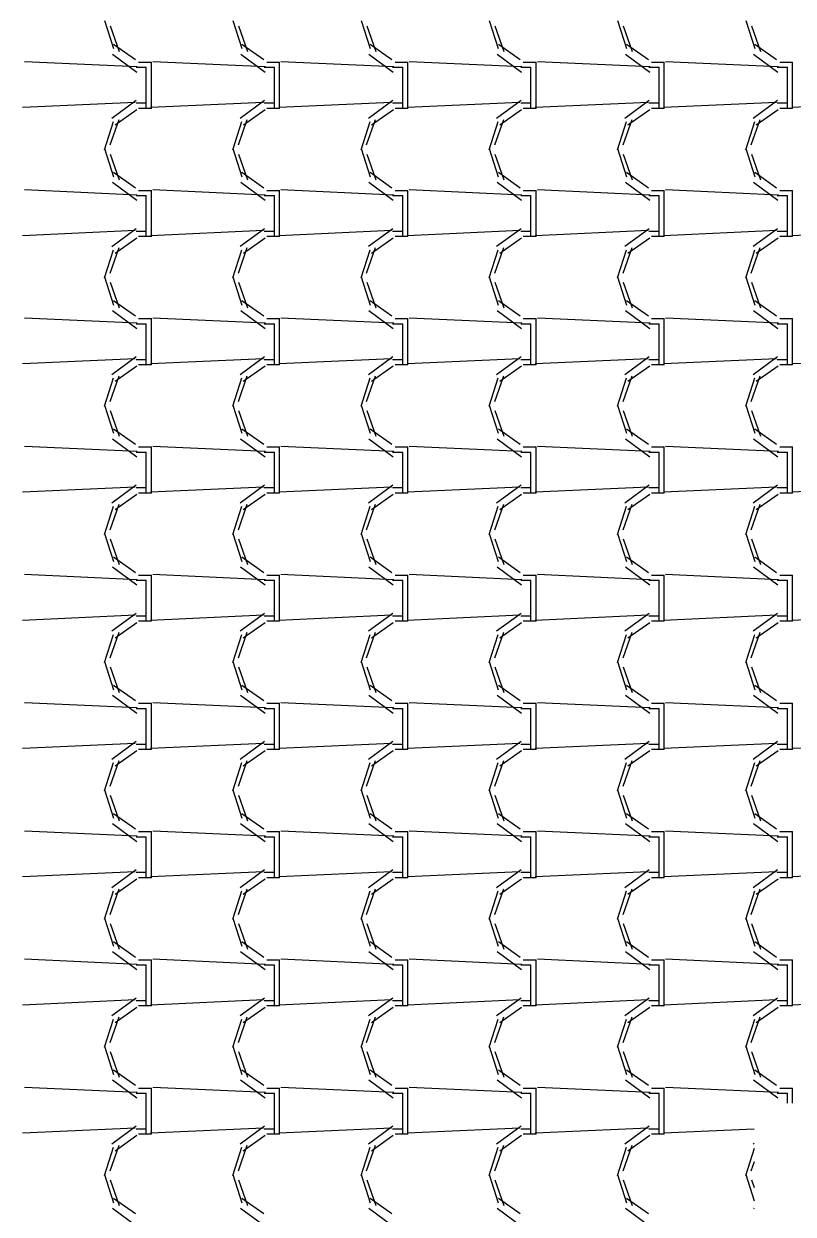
# Model space of a CAD drawing. Header units: millimetres. Extents: x -336 to -33, y -135 to 770.
# Drawn here: x -309.076 to -307.276, y 733.822 to 736.607 of the extents above; entities that cross this region are included whole.
import ezdxf

# ---------------------------------------------------------------- set-up
doc = ezdxf.new("R2010")
doc.units = ezdxf.units.MM
doc.header["$LTSCALE"] = 50
doc.header["$MEASUREMENT"] = 0
doc.layers.add('-HIDRO', color=8, linetype='CONTINUOUS')

msp = doc.modelspace()

# ---------------------------------------------------------------- linework, layer by layer
at = {"layer": '-HIDRO', "linetype": 'Continuous'}
for p, q in [((-308.8868, 736.6146), (-308.8658, 736.5486)), ((-308.5868, 736.6146), (-308.5658, 736.5486)), ((-308.2868, 736.6146), (-308.2658, 736.5486)), ((-307.9868, 736.6146), (-307.9658, 736.5486)), ((-307.6868, 736.6146), (-307.6658, 736.5486)), ((-307.3868, 736.6146), (-307.3658, 736.5486)), ((-308.8737, 736.602), (-308.8527, 736.542)), ((-308.5737, 736.602), (-308.5527, 736.542)), ((-308.2737, 736.602), (-308.2527, 736.542)), ((-307.9737, 736.602), (-307.9527, 736.542)), ((-307.6737, 736.602), (-307.6527, 736.542)), ((-307.3737, 736.602), (-307.3527, 736.542)), ((-308.8657, 736.5593), (-308.8147, 736.5233)), ((-308.5657, 736.5593), (-308.5147, 736.5233)), ((-308.2657, 736.5593), (-308.2147, 736.5233)), ((-307.9657, 736.5593), (-307.9147, 736.5233)), ((-307.6657, 736.5593), (-307.6147, 736.5233)), ((-307.3657, 736.5593), (-307.3147, 736.5233)), ((-308.8685, 736.5359), (-308.8115, 736.4939)), ((-308.5685, 736.5359), (-308.5115, 736.4939)), ((-308.2685, 736.5359), (-308.2115, 736.4939)), ((-307.9685, 736.5359), (-307.9115, 736.4939)), ((-307.6685, 736.5359), (-307.6115, 736.4939)), ((-307.3685, 736.5359), (-307.3115, 736.4939)), ((-308.8104, 736.5061), (-309.0744, 736.5181)), ((-308.8134, 736.5049), (-308.7894, 736.5049)), ((-308.8074, 736.5169), (-308.7774, 736.5169)), ((-308.7894, 736.4209), (-308.7894, 736.5049)), ((-308.7774, 736.4209), (-308.7774, 736.5169)), ((-308.5104, 736.5061), (-308.7744, 736.5181)), ((-308.5134, 736.5049), (-308.4894, 736.5049)), ((-308.5074, 736.5169), (-308.4774, 736.5169)), ((-308.4894, 736.4209), (-308.4894, 736.5049)), ((-308.4774, 736.4209), (-308.4774, 736.5169)), ((-308.2104, 736.5061), (-308.4744, 736.5181)), ((-308.2134, 736.5049), (-308.1894, 736.5049)), ((-308.2074, 736.5169), (-308.1774, 736.5169)), ((-308.1894, 736.4209), (-308.1894, 736.5049)), ((-308.1774, 736.4209), (-308.1774, 736.5169)), ((-307.9104, 736.5061), (-308.1744, 736.5181)), ((-307.9134, 736.5049), (-307.8894, 736.5049)), ((-307.9074, 736.5169), (-307.8774, 736.5169)), ((-307.8894, 736.4209), (-307.8894, 736.5049)), ((-307.8774, 736.4209), (-307.8774, 736.5169)), ((-307.6104, 736.5061), (-307.8744, 736.5181)), ((-307.6134, 736.5049), (-307.5894, 736.5049)), ((-307.6074, 736.5169), (-307.5774, 736.5169)), ((-307.5894, 736.4209), (-307.5894, 736.5049)), ((-307.5774, 736.4209), (-307.5774, 736.5169)), ((-307.3104, 736.5061), (-307.5744, 736.5181)), ((-307.3134, 736.5049), (-307.2894, 736.5049)), ((-307.3074, 736.5169), (-307.2774, 736.5169)), ((-307.2894, 736.4209), (-307.2894, 736.5049)), ((-307.2774, 736.4209), (-307.2774, 736.5169)), ((-308.8153, 736.4229), (-309.0793, 736.4109)), ((-308.8127, 736.4273), (-308.8697, 736.3853)), ((-308.7894, 736.4209), (-308.8134, 736.4209)), ((-308.7894, 736.4089), (-308.7894, 736.4209)), ((-308.5153, 736.4229), (-308.7793, 736.4109)), ((-308.7774, 736.4089), (-308.7774, 736.4209)), ((-308.5127, 736.4273), (-308.5697, 736.3853)), ((-308.4894, 736.4209), (-308.5134, 736.4209)), ((-308.4894, 736.4089), (-308.4894, 736.4209)), ((-308.2153, 736.4229), (-308.4793, 736.4109)), ((-308.4774, 736.4089), (-308.4774, 736.4209)), ((-308.2127, 736.4273), (-308.2697, 736.3853)), ((-308.1894, 736.4209), (-308.2134, 736.4209)), ((-308.1894, 736.4089), (-308.1894, 736.4209)), ((-307.9153, 736.4229), (-308.1793, 736.4109)), ((-308.1774, 736.4089), (-308.1774, 736.4209)), ((-307.9127, 736.4274), (-307.9697, 736.3854)), ((-307.8894, 736.4209), (-307.9134, 736.4209)), ((-307.8894, 736.4089), (-307.8894, 736.4209)), ((-307.6153, 736.4229), (-307.8793, 736.4109)), ((-307.8774, 736.4089), (-307.8774, 736.4209)), ((-307.6127, 736.4274), (-307.6697, 736.3854)), ((-307.5894, 736.4209), (-307.6134, 736.4209)), ((-307.5894, 736.4089), (-307.5894, 736.4209)), ((-307.3153, 736.4229), (-307.5793, 736.4109)), ((-307.5774, 736.4089), (-307.5774, 736.4209)), ((-307.3127, 736.4274), (-307.3697, 736.3854)), ((-307.2894, 736.4209), (-307.3134, 736.4209)), ((-307.2894, 736.4089), (-307.2894, 736.4209)), ((-307.0153, 736.4229), (-307.2793, 736.4109)), ((-307.2774, 736.4089), (-307.2774, 736.4209)), ((-308.8113, 736.4055), (-308.8623, 736.3695)), ((-308.7774, 736.4089), (-308.8074, 736.4089)), ((-308.5113, 736.4055), (-308.5623, 736.3695)), ((-308.4774, 736.4089), (-308.5074, 736.4089)), ((-308.2113, 736.4055), (-308.2623, 736.3695)), ((-308.1774, 736.4089), (-308.2074, 736.4089)), ((-307.9113, 736.4055), (-307.9623, 736.3695)), ((-307.8774, 736.4089), (-307.9074, 736.4089)), ((-307.6114, 736.4055), (-307.6624, 736.3695)), ((-307.5774, 736.4089), (-307.6074, 736.4089)), ((-307.3114, 736.4055), (-307.3624, 736.3695)), ((-307.2774, 736.4089), (-307.3074, 736.4089)), ((-308.8666, 736.3774), (-308.8876, 736.3114)), ((-308.8538, 736.3824), (-308.8748, 736.3224)), ((-308.5666, 736.3774), (-308.5876, 736.3114)), ((-308.5538, 736.3824), (-308.5748, 736.3224)), ((-308.2666, 736.3774), (-308.2876, 736.3114)), ((-308.2538, 736.3824), (-308.2748, 736.3224)), ((-307.9666, 736.3774), (-307.9876, 736.3114)), ((-307.9538, 736.3824), (-307.9748, 736.3224)), ((-307.6666, 736.3774), (-307.6876, 736.3114)), ((-307.6538, 736.3824), (-307.6748, 736.3224)), ((-307.3666, 736.3774), (-307.3876, 736.3114)), ((-307.3538, 736.3824), (-307.3748, 736.3224)), ((-308.8868, 736.3146), (-308.8658, 736.2486)), ((-308.5868, 736.3146), (-308.5658, 736.2486)), ((-308.2868, 736.3146), (-308.2658, 736.2486)), ((-307.9868, 736.3146), (-307.9658, 736.2486)), ((-307.6868, 736.3146), (-307.6658, 736.2486)), ((-307.3868, 736.3146), (-307.3658, 736.2486)), ((-308.8737, 736.302), (-308.8527, 736.242)), ((-308.5737, 736.302), (-308.5527, 736.242)), ((-308.2737, 736.302), (-308.2527, 736.242)), ((-307.9737, 736.302), (-307.9527, 736.242)), ((-307.6737, 736.302), (-307.6527, 736.242)), ((-307.3737, 736.302), (-307.3527, 736.242)), ((-308.8657, 736.2593), (-308.8147, 736.2233)), ((-308.5657, 736.2593), (-308.5147, 736.2233)), ((-308.2657, 736.2593), (-308.2147, 736.2233)), ((-307.9657, 736.2593), (-307.9147, 736.2233)), ((-307.6657, 736.2593), (-307.6147, 736.2233)), ((-307.3657, 736.2593), (-307.3147, 736.2233)), ((-308.8685, 736.2359), (-308.8115, 736.1939)), ((-308.5685, 736.2359), (-308.5115, 736.1939)), ((-308.2685, 736.2359), (-308.2115, 736.1939)), ((-307.9685, 736.2359), (-307.9115, 736.1939)), ((-307.6685, 736.2359), (-307.6115, 736.1939)), ((-307.3685, 736.2359), (-307.3115, 736.1939)), ((-308.8104, 736.2061), (-309.0744, 736.2181)), ((-308.8134, 736.2049), (-308.7894, 736.2049)), ((-308.8074, 736.2169), (-308.7774, 736.2169)), ((-308.7894, 736.1209), (-308.7894, 736.2049)), ((-308.7774, 736.1209), (-308.7774, 736.2169)), ((-308.5104, 736.2061), (-308.7744, 736.2181)), ((-308.5134, 736.2049), (-308.4894, 736.2049)), ((-308.5074, 736.2169), (-308.4774, 736.2169)), ((-308.4894, 736.1209), (-308.4894, 736.2049)), ((-308.4774, 736.1209), (-308.4774, 736.2169)), ((-308.2104, 736.2061), (-308.4744, 736.2181)), ((-308.2134, 736.2049), (-308.1894, 736.2049)), ((-308.2074, 736.2169), (-308.1774, 736.2169)), ((-308.1894, 736.1209), (-308.1894, 736.2049)), ((-308.1774, 736.1209), (-308.1774, 736.2169)), ((-307.9104, 736.2061), (-308.1744, 736.2181)), ((-307.9134, 736.2049), (-307.8894, 736.2049)), ((-307.9074, 736.2169), (-307.8774, 736.2169)), ((-307.8894, 736.1209), (-307.8894, 736.2049)), ((-307.8774, 736.1209), (-307.8774, 736.2169)), ((-307.6104, 736.2061), (-307.8744, 736.2181)), ((-307.6134, 736.2049), (-307.5894, 736.2049)), ((-307.6074, 736.2169), (-307.5774, 736.2169)), ((-307.5894, 736.1209), (-307.5894, 736.2049)), ((-307.5774, 736.1209), (-307.5774, 736.2169)), ((-307.3104, 736.2061), (-307.5744, 736.2181)), ((-307.3134, 736.2049), (-307.2894, 736.2049)), ((-307.3074, 736.2169), (-307.2774, 736.2169)), ((-307.2894, 736.1209), (-307.2894, 736.2049)), ((-307.2774, 736.1209), (-307.2774, 736.2169)), ((-308.8153, 736.1229), (-309.0793, 736.1109)), ((-308.8127, 736.1273), (-308.8697, 736.0853)), ((-308.7894, 736.1209), (-308.8134, 736.1209)), ((-308.7894, 736.1089), (-308.7894, 736.1209)), ((-308.5153, 736.1229), (-308.7793, 736.1109)), ((-308.7774, 736.1089), (-308.7774, 736.1209)), ((-308.5127, 736.1274), (-308.5697, 736.0854)), ((-308.4894, 736.1209), (-308.5134, 736.1209)), ((-308.4894, 736.1089), (-308.4894, 736.1209)), ((-308.2153, 736.1229), (-308.4793, 736.1109)), ((-308.4774, 736.1089), (-308.4774, 736.1209)), ((-308.2127, 736.1274), (-308.2697, 736.0854)), ((-308.1894, 736.1209), (-308.2134, 736.1209)), ((-308.1894, 736.1089), (-308.1894, 736.1209)), ((-307.9153, 736.1229), (-308.1793, 736.1109)), ((-308.1774, 736.1089), (-308.1774, 736.1209)), ((-307.9127, 736.1274), (-307.9697, 736.0854)), ((-307.8894, 736.1209), (-307.9134, 736.1209)), ((-307.8894, 736.1089), (-307.8894, 736.1209)), ((-307.6153, 736.1229), (-307.8793, 736.1109)), ((-307.8774, 736.1089), (-307.8774, 736.1209)), ((-307.6127, 736.1274), (-307.6697, 736.0854)), ((-307.5894, 736.1209), (-307.6134, 736.1209)), ((-307.5894, 736.1089), (-307.5894, 736.1209)), ((-307.3153, 736.1229), (-307.5793, 736.1109)), ((-307.5774, 736.1089), (-307.5774, 736.1209)), ((-307.3127, 736.1274), (-307.3697, 736.0854)), ((-307.2894, 736.1209), (-307.3134, 736.1209)), ((-307.2894, 736.1089), (-307.2894, 736.1209)), ((-307.0153, 736.1229), (-307.2793, 736.1109)), ((-307.2774, 736.1089), (-307.2774, 736.1209)), ((-308.8113, 736.1055), (-308.8623, 736.0695)), ((-308.7774, 736.1089), (-308.8074, 736.1089)), ((-308.5113, 736.1055), (-308.5623, 736.0695)), ((-308.4774, 736.1089), (-308.5074, 736.1089)), ((-308.2114, 736.1055), (-308.2624, 736.0695)), ((-308.1774, 736.1089), (-308.2074, 736.1089)), ((-307.9114, 736.1055), (-307.9624, 736.0695)), ((-307.8774, 736.1089), (-307.9074, 736.1089)), ((-307.6114, 736.1055), (-307.6624, 736.0695)), ((-307.5774, 736.1089), (-307.6074, 736.1089)), ((-307.3114, 736.1055), (-307.3624, 736.0695)), ((-307.2774, 736.1089), (-307.3074, 736.1089)), ((-308.8666, 736.0774), (-308.8876, 736.0114)), ((-308.8538, 736.0824), (-308.8748, 736.0224)), ((-308.5666, 736.0774), (-308.5876, 736.0114)), ((-308.5538, 736.0824), (-308.5748, 736.0224)), ((-308.2666, 736.0774), (-308.2876, 736.0114)), ((-308.2538, 736.0824), (-308.2748, 736.0224)), ((-307.9666, 736.0774), (-307.9876, 736.0114)), ((-307.9538, 736.0824), (-307.9748, 736.0224)), ((-307.6666, 736.0774), (-307.6876, 736.0114)), ((-307.6538, 736.0824), (-307.6748, 736.0224)), ((-307.3666, 736.0774), (-307.3876, 736.0114)), ((-307.3538, 736.0824), (-307.3748, 736.0224)), ((-308.8868, 736.0146), (-308.8658, 735.9486)), ((-308.8737, 736.002), (-308.8527, 735.942)), ((-308.5868, 736.0146), (-308.5658, 735.9486)), ((-308.5737, 736.002), (-308.5527, 735.942)), ((-308.2868, 736.0146), (-308.2658, 735.9486)), ((-308.2737, 736.002), (-308.2527, 735.942)), ((-307.9868, 736.0146), (-307.9658, 735.9486)), ((-307.9737, 736.002), (-307.9527, 735.942)), ((-307.6868, 736.0146), (-307.6658, 735.9486)), ((-307.6737, 736.002), (-307.6527, 735.942)), ((-307.3868, 736.0146), (-307.3658, 735.9486)), ((-307.3737, 736.002), (-307.3527, 735.942)), ((-308.8657, 735.9593), (-308.8147, 735.9233)), ((-308.5657, 735.9593), (-308.5147, 735.9233)), ((-308.2657, 735.9593), (-308.2147, 735.9233)), ((-307.9657, 735.9593), (-307.9147, 735.9233)), ((-307.6657, 735.9593), (-307.6147, 735.9233)), ((-307.3657, 735.9593), (-307.3147, 735.9233)), ((-308.8104, 735.9061), (-309.0744, 735.9181)), ((-308.8685, 735.9359), (-308.8115, 735.8939)), ((-308.5104, 735.9061), (-308.7744, 735.9181)), ((-308.5685, 735.9359), (-308.5115, 735.8939)), ((-308.2104, 735.9061), (-308.4744, 735.9181)), ((-308.2685, 735.9359), (-308.2115, 735.8939)), ((-307.9104, 735.9061), (-308.1744, 735.9181)), ((-307.9685, 735.9359), (-307.9115, 735.8939)), ((-307.6104, 735.9061), (-307.8744, 735.9181)), ((-307.6685, 735.9359), (-307.6115, 735.8939)), ((-307.3104, 735.9061), (-307.5744, 735.9181)), ((-307.3685, 735.9359), (-307.3116, 735.8939)), ((-308.8134, 735.9049), (-308.7894, 735.9049)), ((-308.8074, 735.9169), (-308.7774, 735.9169)), ((-308.7894, 735.8209), (-308.7894, 735.9049)), ((-308.7774, 735.8209), (-308.7774, 735.9169)), ((-308.5134, 735.9049), (-308.4894, 735.9049)), ((-308.5074, 735.9169), (-308.4774, 735.9169)), ((-308.4894, 735.8209), (-308.4894, 735.9049)), ((-308.4774, 735.8209), (-308.4774, 735.9169)), ((-308.2134, 735.9049), (-308.1894, 735.9049)), ((-308.2074, 735.9169), (-308.1774, 735.9169)), ((-308.1894, 735.8209), (-308.1894, 735.9049)), ((-308.1774, 735.8209), (-308.1774, 735.9169)), ((-307.9134, 735.9049), (-307.8894, 735.9049)), ((-307.9074, 735.9169), (-307.8774, 735.9169)), ((-307.8894, 735.8209), (-307.8894, 735.9049)), ((-307.8774, 735.8209), (-307.8774, 735.9169)), ((-307.6134, 735.9049), (-307.5894, 735.9049)), ((-307.6074, 735.9169), (-307.5774, 735.9169)), ((-307.5894, 735.8209), (-307.5894, 735.9049)), ((-307.5774, 735.8209), (-307.5774, 735.9169)), ((-307.3134, 735.9049), (-307.2894, 735.9049)), ((-307.3074, 735.9169), (-307.2774, 735.9169)), ((-307.2894, 735.8209), (-307.2894, 735.9049)), ((-307.2774, 735.8209), (-307.2774, 735.9169)), ((-308.8153, 735.8229), (-309.0793, 735.8109)), ((-308.8127, 735.8274), (-308.8697, 735.7854)), ((-308.7894, 735.8209), (-308.8134, 735.8209)), ((-308.7774, 735.8089), (-308.8074, 735.8089)), ((-308.7894, 735.8089), (-308.7894, 735.8209)), ((-308.5153, 735.8229), (-308.7793, 735.8109)), ((-308.7774, 735.8089), (-308.7774, 735.8209)), ((-308.5127, 735.8274), (-308.5697, 735.7854)), ((-308.4894, 735.8209), (-308.5134, 735.8209)), ((-308.4774, 735.8089), (-308.5074, 735.8089)), ((-308.4894, 735.8089), (-308.4894, 735.8209)), ((-308.2153, 735.8229), (-308.4793, 735.8109)), ((-308.4774, 735.8089), (-308.4774, 735.8209)), ((-308.2127, 735.8274), (-308.2697, 735.7854)), ((-308.1894, 735.8209), (-308.2134, 735.8209)), ((-308.1774, 735.8089), (-308.2074, 735.8089)), ((-308.1894, 735.8089), (-308.1894, 735.8209)), ((-307.9153, 735.8229), (-308.1793, 735.8109)), ((-308.1774, 735.8089), (-308.1774, 735.8209)), ((-307.9127, 735.8274), (-307.9697, 735.7854)), ((-307.8894, 735.8209), (-307.9134, 735.8209)), ((-307.8774, 735.8089), (-307.9074, 735.8089)), ((-307.8894, 735.8089), (-307.8894, 735.8209)), ((-307.6153, 735.8229), (-307.8793, 735.8109)), ((-307.8774, 735.8089), (-307.8774, 735.8209)), ((-307.6127, 735.8274), (-307.6697, 735.7854)), ((-307.5894, 735.8209), (-307.6134, 735.8209)), ((-307.5774, 735.8089), (-307.6074, 735.8089)), ((-307.5894, 735.8089), (-307.5894, 735.8209)), ((-307.3153, 735.8229), (-307.5793, 735.8109)), ((-307.5774, 735.8089), (-307.5774, 735.8209)), ((-307.3127, 735.8274), (-307.3697, 735.7854)), ((-307.2894, 735.8209), (-307.3134, 735.8209)), ((-307.2774, 735.8089), (-307.3074, 735.8089)), ((-307.2894, 735.8089), (-307.2894, 735.8209)), ((-307.0153, 735.8229), (-307.2793, 735.8109)), ((-307.2774, 735.8089), (-307.2774, 735.8209)), ((-308.8538, 735.7824), (-308.8748, 735.7224)), ((-308.8113, 735.8055), (-308.8623, 735.7695)), ((-308.5538, 735.7824), (-308.5748, 735.7224)), ((-308.5114, 735.8055), (-308.5624, 735.7695)), ((-308.2538, 735.7824), (-308.2748, 735.7224)), ((-308.2114, 735.8055), (-308.2624, 735.7695)), ((-307.9538, 735.7824), (-307.9748, 735.7224)), ((-307.9114, 735.8055), (-307.9624, 735.7695)), ((-307.6538, 735.7824), (-307.6748, 735.7224)), ((-307.6114, 735.8055), (-307.6624, 735.7695)), ((-307.3538, 735.7824), (-307.3748, 735.7224)), ((-307.3114, 735.8055), (-307.3624, 735.7695)), ((-308.8666, 735.7774), (-308.8876, 735.7114)), ((-308.5666, 735.7774), (-308.5876, 735.7114)), ((-308.2666, 735.7774), (-308.2876, 735.7114)), ((-307.9666, 735.7774), (-307.9876, 735.7114)), ((-307.6666, 735.7774), (-307.6876, 735.7114)), ((-307.3666, 735.7774), (-307.3876, 735.7114)), ((-308.8868, 735.7146), (-308.8658, 735.6486)), ((-308.8737, 735.702), (-308.8527, 735.642)), ((-308.5868, 735.7146), (-308.5658, 735.6486)), ((-308.5737, 735.702), (-308.5527, 735.642)), ((-308.2868, 735.7146), (-308.2658, 735.6486)), ((-308.2737, 735.702), (-308.2527, 735.642)), ((-307.9868, 735.7146), (-307.9658, 735.6486)), ((-307.9737, 735.702), (-307.9527, 735.642)), ((-307.6868, 735.7146), (-307.6658, 735.6486)), ((-307.6737, 735.702), (-307.6527, 735.642)), ((-307.3868, 735.7146), (-307.3658, 735.6486)), ((-307.3737, 735.702), (-307.3527, 735.642)), ((-308.8657, 735.6593), (-308.8147, 735.6233)), ((-308.5657, 735.6593), (-308.5147, 735.6233)), ((-308.2657, 735.6593), (-308.2147, 735.6233)), ((-307.9657, 735.6593), (-307.9147, 735.6233)), ((-307.6657, 735.6593), (-307.6147, 735.6233)), ((-307.3657, 735.6593), (-307.3147, 735.6233)), ((-308.8104, 735.6061), (-309.0744, 735.6181)), ((-308.8686, 735.6359), (-308.8116, 735.5939)), ((-308.8074, 735.6169), (-308.7774, 735.6169)), ((-308.7774, 735.5209), (-308.7774, 735.6169)), ((-308.5104, 735.6061), (-308.7744, 735.6181)), ((-308.5686, 735.6359), (-308.5116, 735.5939)), ((-308.5074, 735.6169), (-308.4774, 735.6169)), ((-308.4774, 735.5209), (-308.4774, 735.6169)), ((-308.2104, 735.6061), (-308.4744, 735.6181)), ((-308.2686, 735.6359), (-308.2116, 735.5939)), ((-308.2074, 735.6169), (-308.1774, 735.6169)), ((-308.1774, 735.5209), (-308.1774, 735.6169)), ((-307.9104, 735.6061), (-308.1744, 735.6181)), ((-307.9686, 735.6359), (-307.9116, 735.5939)), ((-307.9074, 735.6169), (-307.8774, 735.6169)), ((-307.8774, 735.5209), (-307.8774, 735.6169)), ((-307.6104, 735.6061), (-307.8744, 735.6181)), ((-307.6686, 735.6359), (-307.6116, 735.5939)), ((-307.6074, 735.6169), (-307.5774, 735.6169)), ((-307.5774, 735.5209), (-307.5774, 735.6169)), ((-307.3104, 735.6061), (-307.5744, 735.6181)), ((-307.3686, 735.6359), (-307.3116, 735.5939)), ((-307.3074, 735.6169), (-307.2774, 735.6169)), ((-307.2774, 735.5209), (-307.2774, 735.6169)), ((-308.8134, 735.6049), (-308.7894, 735.6049)), ((-308.7894, 735.5209), (-308.7894, 735.6049)), ((-308.5134, 735.6049), (-308.4894, 735.6049)), ((-308.4894, 735.5209), (-308.4894, 735.6049)), ((-308.2134, 735.6049), (-308.1894, 735.6049)), ((-308.1894, 735.5209), (-308.1894, 735.6049)), ((-307.9134, 735.6049), (-307.8894, 735.6049)), ((-307.8894, 735.5209), (-307.8894, 735.6049)), ((-307.6134, 735.6049), (-307.5894, 735.6049)), ((-307.5894, 735.5209), (-307.5894, 735.6049)), ((-307.3134, 735.6049), (-307.2894, 735.6049)), ((-307.2894, 735.5209), (-307.2894, 735.6049)), ((-308.8153, 735.5229), (-309.0793, 735.5109)), ((-308.8127, 735.5274), (-308.8697, 735.4854)), ((-308.8114, 735.5055), (-308.8624, 735.4695)), ((-308.7894, 735.5209), (-308.8134, 735.5209)), ((-308.7774, 735.5089), (-308.8074, 735.5089)), ((-308.7894, 735.5089), (-308.7894, 735.5209)), ((-308.5153, 735.5229), (-308.7793, 735.5109)), ((-308.7774, 735.5089), (-308.7774, 735.5209)), ((-308.5127, 735.5274), (-308.5697, 735.4854)), ((-308.5114, 735.5055), (-308.5624, 735.4695)), ((-308.4894, 735.5209), (-308.5134, 735.5209)), ((-308.4774, 735.5089), (-308.5074, 735.5089)), ((-308.4894, 735.5089), (-308.4894, 735.5209)), ((-308.2153, 735.5229), (-308.4793, 735.5109)), ((-308.4774, 735.5089), (-308.4774, 735.5209)), ((-308.2127, 735.5274), (-308.2697, 735.4854)), ((-308.2114, 735.5055), (-308.2624, 735.4695)), ((-308.1894, 735.5209), (-308.2134, 735.5209)), ((-308.1774, 735.5089), (-308.2074, 735.5089)), ((-308.1894, 735.5089), (-308.1894, 735.5209)), ((-307.9153, 735.5229), (-308.1793, 735.5109)), ((-308.1774, 735.5089), (-308.1774, 735.5209)), ((-307.9127, 735.5274), (-307.9697, 735.4854)), ((-307.9114, 735.5055), (-307.9624, 735.4695)), ((-307.8894, 735.5209), (-307.9134, 735.5209)), ((-307.8774, 735.5089), (-307.9074, 735.5089)), ((-307.8894, 735.5089), (-307.8894, 735.5209)), ((-307.6153, 735.5229), (-307.8793, 735.5109)), ((-307.8774, 735.5089), (-307.8774, 735.5209)), ((-307.6127, 735.5274), (-307.6697, 735.4854)), ((-307.6114, 735.5055), (-307.6624, 735.4695)), ((-307.5894, 735.5209), (-307.6134, 735.5209)), ((-307.5774, 735.5089), (-307.6074, 735.5089)), ((-307.5894, 735.5089), (-307.5894, 735.5209)), ((-307.3153, 735.5229), (-307.5793, 735.5109)), ((-307.5774, 735.5089), (-307.5774, 735.5209)), ((-307.3127, 735.5274), (-307.3697, 735.4854)), ((-307.3114, 735.5055), (-307.3624, 735.4695)), ((-307.2894, 735.5209), (-307.3134, 735.5209)), ((-307.2774, 735.5089), (-307.3074, 735.5089)), ((-307.2894, 735.5089), (-307.2894, 735.5209)), ((-307.0153, 735.5229), (-307.2793, 735.5109)), ((-307.2774, 735.5089), (-307.2774, 735.5209)), ((-308.8666, 735.4774), (-308.8876, 735.4114)), ((-308.8538, 735.4824), (-308.8748, 735.4224)), ((-308.5666, 735.4774), (-308.5876, 735.4114)), ((-308.5538, 735.4824), (-308.5748, 735.4224)), ((-308.2666, 735.4774), (-308.2876, 735.4114)), ((-308.2538, 735.4824), (-308.2748, 735.4224)), ((-307.9666, 735.4774), (-307.9876, 735.4114)), ((-307.9538, 735.4824), (-307.9748, 735.4224)), ((-307.6666, 735.4774), (-307.6876, 735.4114)), ((-307.6538, 735.4824), (-307.6748, 735.4224)), ((-307.3666, 735.4774), (-307.3876, 735.4114)), ((-307.3538, 735.4824), (-307.3748, 735.4224)), ((-308.8868, 735.4146), (-308.8658, 735.3486)), ((-308.8737, 735.402), (-308.8527, 735.342)), ((-308.5868, 735.4146), (-308.5658, 735.3486)), ((-308.5737, 735.402), (-308.5527, 735.342)), ((-308.2868, 735.4146), (-308.2658, 735.3486)), ((-308.2737, 735.402), (-308.2527, 735.342)), ((-307.9868, 735.4146), (-307.9658, 735.3486)), ((-307.9737, 735.402), (-307.9527, 735.342)), ((-307.6868, 735.4146), (-307.6658, 735.3486)), ((-307.6737, 735.402), (-307.6527, 735.342)), ((-307.3868, 735.4146), (-307.3658, 735.3486)), ((-307.3737, 735.402), (-307.3527, 735.342)), ((-308.8686, 735.3359), (-308.8116, 735.2939)), ((-308.8657, 735.3593), (-308.8147, 735.3233)), ((-308.5686, 735.3359), (-308.5116, 735.2939)), ((-308.5657, 735.3593), (-308.5147, 735.3233)), ((-308.2686, 735.3359), (-308.2116, 735.2939)), ((-308.2657, 735.3593), (-308.2147, 735.3233)), ((-307.9686, 735.3359), (-307.9116, 735.2939)), ((-307.9657, 735.3593), (-307.9147, 735.3233)), ((-307.6686, 735.3359), (-307.6116, 735.2939)), ((-307.6657, 735.3593), (-307.6147, 735.3233)), ((-307.3686, 735.3359), (-307.3116, 735.2939)), ((-307.3657, 735.3593), (-307.3147, 735.3233)), ((-308.8104, 735.3061), (-309.0744, 735.3181)), ((-308.8074, 735.3169), (-308.7774, 735.3169)), ((-308.7774, 735.2209), (-308.7774, 735.3169)), ((-308.5104, 735.3061), (-308.7744, 735.3181)), ((-308.5074, 735.3169), (-308.4774, 735.3169)), ((-308.4774, 735.2209), (-308.4774, 735.3169)), ((-308.2104, 735.3061), (-308.4744, 735.3181)), ((-308.2074, 735.3169), (-308.1774, 735.3169)), ((-308.1774, 735.2209), (-308.1774, 735.3169)), ((-307.9104, 735.3061), (-308.1744, 735.3181)), ((-307.9074, 735.3169), (-307.8774, 735.3169)), ((-307.8774, 735.2209), (-307.8774, 735.3169)), ((-307.6104, 735.3061), (-307.8744, 735.3181)), ((-307.6074, 735.3169), (-307.5774, 735.3169)), ((-307.5774, 735.2209), (-307.5774, 735.3169)), ((-307.3104, 735.3061), (-307.5744, 735.3181)), ((-307.3074, 735.3169), (-307.2774, 735.3169)), ((-307.2774, 735.2209), (-307.2774, 735.3169)), ((-308.8134, 735.3049), (-308.7894, 735.3049)), ((-308.7894, 735.2209), (-308.7894, 735.3049)), ((-308.5134, 735.3049), (-308.4894, 735.3049)), ((-308.4894, 735.2209), (-308.4894, 735.3049)), ((-308.2134, 735.3049), (-308.1894, 735.3049)), ((-308.1894, 735.2209), (-308.1894, 735.3049)), ((-307.9134, 735.3049), (-307.8894, 735.3049)), ((-307.8894, 735.2209), (-307.8894, 735.3049)), ((-307.6134, 735.3049), (-307.5894, 735.3049)), ((-307.5894, 735.2209), (-307.5894, 735.3049)), ((-307.3134, 735.3049), (-307.2894, 735.3049)), ((-307.2894, 735.2209), (-307.2894, 735.3049)), ((-308.8153, 735.2229), (-309.0793, 735.2109)), ((-308.8127, 735.2274), (-308.8697, 735.1854)), ((-308.5153, 735.2229), (-308.7793, 735.2109)), ((-308.5127, 735.2274), (-308.5697, 735.1854)), ((-308.2153, 735.2229), (-308.4793, 735.2109)), ((-308.2127, 735.2274), (-308.2697, 735.1854)), ((-307.9153, 735.2229), (-308.1793, 735.2109)), ((-307.9127, 735.2274), (-307.9697, 735.1854)), ((-307.6153, 735.2229), (-307.8793, 735.2109)), ((-307.6127, 735.2274), (-307.6697, 735.1854)), ((-307.3153, 735.2229), (-307.5793, 735.2109)), ((-307.3127, 735.2274), (-307.3697, 735.1854)), ((-307.0153, 735.2229), (-307.2793, 735.2109)), ((-308.8114, 735.2055), (-308.8624, 735.1695)), ((-308.7894, 735.2209), (-308.8134, 735.2209)), ((-308.7774, 735.2089), (-308.8074, 735.2089)), ((-308.7894, 735.2089), (-308.7894, 735.2209)), ((-308.7774, 735.2089), (-308.7774, 735.2209)), ((-308.5114, 735.2055), (-308.5624, 735.1695)), ((-308.4894, 735.2209), (-308.5134, 735.2209)), ((-308.4774, 735.2089), (-308.5074, 735.2089)), ((-308.4894, 735.2089), (-308.4894, 735.2209)), ((-308.4774, 735.2089), (-308.4774, 735.2209)), ((-308.2114, 735.2055), (-308.2624, 735.1695)), ((-308.1894, 735.2209), (-308.2134, 735.2209)), ((-308.1774, 735.2089), (-308.2074, 735.2089)), ((-308.1894, 735.2089), (-308.1894, 735.2209)), ((-308.1774, 735.2089), (-308.1774, 735.2209)), ((-307.9114, 735.2055), (-307.9624, 735.1695)), ((-307.8894, 735.2209), (-307.9134, 735.2209)), ((-307.8774, 735.2089), (-307.9074, 735.2089)), ((-307.8894, 735.2089), (-307.8894, 735.2209)), ((-307.8774, 735.2089), (-307.8774, 735.2209)), ((-307.6114, 735.2055), (-307.6624, 735.1695)), ((-307.5894, 735.2209), (-307.6134, 735.2209)), ((-307.5774, 735.2089), (-307.6074, 735.2089)), ((-307.5894, 735.2089), (-307.5894, 735.2209)), ((-307.5774, 735.2089), (-307.5774, 735.2209)), ((-307.3114, 735.2055), (-307.3624, 735.1695)), ((-307.2894, 735.2209), (-307.3134, 735.2209)), ((-307.2774, 735.2089), (-307.3074, 735.2089)), ((-307.2894, 735.2089), (-307.2894, 735.2209)), ((-307.2774, 735.2089), (-307.2774, 735.2209)), ((-308.8666, 735.1774), (-308.8876, 735.1114)), ((-308.8538, 735.1824), (-308.8748, 735.1224)), ((-308.5666, 735.1774), (-308.5876, 735.1114)), ((-308.5538, 735.1824), (-308.5748, 735.1224)), ((-308.2666, 735.1774), (-308.2876, 735.1114)), ((-308.2538, 735.1824), (-308.2748, 735.1224)), ((-307.9666, 735.1774), (-307.9876, 735.1114)), ((-307.9538, 735.1824), (-307.9748, 735.1224)), ((-307.6666, 735.1774), (-307.6876, 735.1114)), ((-307.6538, 735.1824), (-307.6748, 735.1224)), ((-307.3666, 735.1774), (-307.3876, 735.1114)), ((-307.3538, 735.1824), (-307.3748, 735.1224)), ((-308.8868, 735.1146), (-308.8658, 735.0486)), ((-308.5868, 735.1146), (-308.5658, 735.0486)), ((-308.2868, 735.1146), (-308.2658, 735.0486)), ((-307.9868, 735.1146), (-307.9658, 735.0486)), ((-307.6868, 735.1146), (-307.6658, 735.0486)), ((-307.3868, 735.1146), (-307.3658, 735.0486)), ((-308.8737, 735.102), (-308.8527, 735.042)), ((-308.5737, 735.102), (-308.5527, 735.042)), ((-308.2737, 735.102), (-308.2527, 735.042)), ((-307.9737, 735.102), (-307.9527, 735.042)), ((-307.6737, 735.102), (-307.6527, 735.042)), ((-307.3737, 735.102), (-307.3527, 735.042)), ((-308.8657, 735.0593), (-308.8147, 735.0233)), ((-308.5657, 735.0593), (-308.5147, 735.0233)), ((-308.2657, 735.0593), (-308.2147, 735.0233)), ((-307.9657, 735.0593), (-307.9147, 735.0233)), ((-307.6657, 735.0593), (-307.6147, 735.0233)), ((-307.3657, 735.0593), (-307.3147, 735.0233)), ((-308.8686, 735.0359), (-308.8116, 734.9939)), ((-308.5686, 735.0359), (-308.5116, 734.9939)), ((-308.2686, 735.0359), (-308.2116, 734.9939)), ((-307.9686, 735.0359), (-307.9116, 734.9939)), ((-307.6686, 735.0359), (-307.6116, 734.9939)), ((-307.3686, 735.0359), (-307.3116, 734.9939)), ((-308.8104, 735.0061), (-309.0744, 735.0181)), ((-308.8134, 735.0049), (-308.7894, 735.0049)), ((-308.8074, 735.0169), (-308.7774, 735.0169)), ((-308.7894, 734.9209), (-308.7894, 735.0049)), ((-308.7774, 734.9209), (-308.7774, 735.0169)), ((-308.5104, 735.0061), (-308.7744, 735.0181)), ((-308.5134, 735.0049), (-308.4894, 735.0049)), ((-308.5074, 735.0169), (-308.4774, 735.0169)), ((-308.4894, 734.9209), (-308.4894, 735.0049)), ((-308.4774, 734.9209), (-308.4774, 735.0169)), ((-308.2104, 735.0061), (-308.4744, 735.0181)), ((-308.2134, 735.0049), (-308.1894, 735.0049)), ((-308.2074, 735.0169), (-308.1774, 735.0169)), ((-308.1894, 734.9209), (-308.1894, 735.0049)), ((-308.1774, 734.9209), (-308.1774, 735.0169)), ((-307.9104, 735.0061), (-308.1744, 735.0181)), ((-307.9134, 735.0049), (-307.8894, 735.0049)), ((-307.9074, 735.0169), (-307.8774, 735.0169)), ((-307.8894, 734.9209), (-307.8894, 735.0049)), ((-307.8774, 734.9209), (-307.8774, 735.0169)), ((-307.6104, 735.0061), (-307.8744, 735.0181)), ((-307.6134, 735.0049), (-307.5894, 735.0049)), ((-307.6074, 735.0169), (-307.5774, 735.0169)), ((-307.5894, 734.9209), (-307.5894, 735.0049)), ((-307.5774, 734.9209), (-307.5774, 735.0169)), ((-307.3104, 735.0061), (-307.5744, 735.0181)), ((-307.3134, 735.0049), (-307.2894, 735.0049)), ((-307.3074, 735.0169), (-307.2774, 735.0169)), ((-307.2894, 734.9209), (-307.2894, 735.0049)), ((-307.2774, 734.9209), (-307.2774, 735.0169)), ((-308.8153, 734.9229), (-309.0793, 734.9109)), ((-308.8127, 734.9274), (-308.8697, 734.8854)), ((-308.7894, 734.9209), (-308.8134, 734.9209)), ((-308.7894, 734.9089), (-308.7894, 734.9209)), ((-308.5153, 734.9229), (-308.7793, 734.9109)), ((-308.7774, 734.9089), (-308.7774, 734.9209)), ((-308.5127, 734.9274), (-308.5697, 734.8854)), ((-308.4894, 734.9209), (-308.5134, 734.9209)), ((-308.4894, 734.9089), (-308.4894, 734.9209)), ((-308.2153, 734.9229), (-308.4793, 734.9109)), ((-308.4774, 734.9089), (-308.4774, 734.9209)), ((-308.2127, 734.9274), (-308.2697, 734.8854)), ((-308.1894, 734.9209), (-308.2134, 734.9209)), ((-308.1894, 734.9089), (-308.1894, 734.9209)), ((-307.9153, 734.9229), (-308.1793, 734.9109)), ((-308.1774, 734.9089), (-308.1774, 734.9209)), ((-307.9127, 734.9274), (-307.9697, 734.8854)), ((-307.8894, 734.9209), (-307.9134, 734.9209)), ((-307.8894, 734.9089), (-307.8894, 734.9209)), ((-307.6153, 734.9229), (-307.8793, 734.9109)), ((-307.8774, 734.9089), (-307.8774, 734.9209)), ((-307.6127, 734.9274), (-307.6697, 734.8854)), ((-307.5894, 734.9209), (-307.6134, 734.9209)), ((-307.5894, 734.9089), (-307.5894, 734.9209)), ((-307.3153, 734.9229), (-307.5793, 734.9109)), ((-307.5774, 734.9089), (-307.5774, 734.9209)), ((-307.3127, 734.9274), (-307.3697, 734.8854)), ((-307.2894, 734.9209), (-307.3134, 734.9209)), ((-307.2894, 734.9089), (-307.2894, 734.9209)), ((-307.0153, 734.9229), (-307.2793, 734.9109)), ((-307.2774, 734.9089), (-307.2774, 734.9209)), ((-308.8114, 734.9055), (-308.8624, 734.8695)), ((-308.7774, 734.9089), (-308.8074, 734.9089)), ((-308.5114, 734.9055), (-308.5624, 734.8695)), ((-308.4774, 734.9089), (-308.5074, 734.9089)), ((-308.2114, 734.9055), (-308.2624, 734.8695)), ((-308.1774, 734.9089), (-308.2074, 734.9089)), ((-307.9114, 734.9055), (-307.9624, 734.8695)), ((-307.8774, 734.9089), (-307.9074, 734.9089)), ((-307.6114, 734.9055), (-307.6624, 734.8695)), ((-307.5774, 734.9089), (-307.6074, 734.9089)), ((-307.3114, 734.9055), (-307.3624, 734.8695)), ((-307.2774, 734.9089), (-307.3074, 734.9089)), ((-308.8666, 734.8774), (-308.8876, 734.8114)), ((-308.8538, 734.8824), (-308.8748, 734.8224)), ((-308.5666, 734.8774), (-308.5876, 734.8114)), ((-308.5538, 734.8824), (-308.5748, 734.8224)), ((-308.2666, 734.8774), (-308.2876, 734.8114)), ((-308.2538, 734.8824), (-308.2748, 734.8224)), ((-307.9666, 734.8774), (-307.9876, 734.8114)), ((-307.9538, 734.8824), (-307.9748, 734.8224)), ((-307.6666, 734.8774), (-307.6876, 734.8114)), ((-307.6538, 734.8824), (-307.6748, 734.8224)), ((-307.3666, 734.8774), (-307.3876, 734.8114)), ((-307.3538, 734.8824), (-307.3748, 734.8224)), ((-308.8868, 734.8146), (-308.8658, 734.7486)), ((-308.5868, 734.8146), (-308.5658, 734.7486)), ((-308.2868, 734.8146), (-308.2658, 734.7486)), ((-307.9868, 734.8146), (-307.9658, 734.7486)), ((-307.6868, 734.8146), (-307.6658, 734.7486)), ((-307.3868, 734.8146), (-307.3658, 734.7486)), ((-308.8737, 734.802), (-308.8527, 734.742)), ((-308.5737, 734.802), (-308.5527, 734.742)), ((-308.2737, 734.802), (-308.2527, 734.742)), ((-307.9737, 734.802), (-307.9527, 734.742)), ((-307.6737, 734.802), (-307.6527, 734.742)), ((-307.3737, 734.802), (-307.3527, 734.742)), ((-308.8657, 734.7593), (-308.8147, 734.7233)), ((-308.5657, 734.7593), (-308.5147, 734.7233)), ((-308.2657, 734.7593), (-308.2147, 734.7233)), ((-307.9657, 734.7593), (-307.9147, 734.7233)), ((-307.6657, 734.7593), (-307.6147, 734.7233)), ((-307.3657, 734.7593), (-307.3147, 734.7233)), ((-308.8686, 734.736), (-308.8116, 734.694)), ((-308.5686, 734.7359), (-308.5116, 734.6939)), ((-308.2686, 734.7359), (-308.2116, 734.6939)), ((-307.9686, 734.7359), (-307.9116, 734.6939)), ((-307.6686, 734.7359), (-307.6116, 734.6939)), ((-307.3686, 734.7359), (-307.3116, 734.6939)), ((-308.8104, 734.7061), (-309.0744, 734.7181)), ((-308.8134, 734.7049), (-308.7894, 734.7049)), ((-308.8074, 734.7169), (-308.7774, 734.7169)), ((-308.7894, 734.6209), (-308.7894, 734.7049)), ((-308.7774, 734.6209), (-308.7774, 734.7169)), ((-308.5104, 734.7061), (-308.7744, 734.7181)), ((-308.5134, 734.7049), (-308.4894, 734.7049)), ((-308.5074, 734.7169), (-308.4774, 734.7169)), ((-308.4894, 734.6209), (-308.4894, 734.7049)), ((-308.4774, 734.6209), (-308.4774, 734.7169)), ((-308.2104, 734.7061), (-308.4744, 734.7181)), ((-308.2134, 734.7049), (-308.1894, 734.7049)), ((-308.2074, 734.7169), (-308.1774, 734.7169)), ((-308.1894, 734.6209), (-308.1894, 734.7049)), ((-308.1774, 734.6209), (-308.1774, 734.7169)), ((-307.9104, 734.7061), (-308.1744, 734.7181)), ((-307.9134, 734.7049), (-307.8894, 734.7049)), ((-307.9074, 734.7169), (-307.8774, 734.7169)), ((-307.8894, 734.6209), (-307.8894, 734.7049)), ((-307.8774, 734.6209), (-307.8774, 734.7169)), ((-307.6104, 734.7061), (-307.8744, 734.7181)), ((-307.6134, 734.7049), (-307.5894, 734.7049)), ((-307.6074, 734.7169), (-307.5774, 734.7169)), ((-307.5894, 734.6209), (-307.5894, 734.7049)), ((-307.5774, 734.6209), (-307.5774, 734.7169)), ((-307.3104, 734.7061), (-307.5744, 734.7181)), ((-307.3134, 734.7049), (-307.2894, 734.7049)), ((-307.3074, 734.7169), (-307.2774, 734.7169)), ((-307.2894, 734.6209), (-307.2894, 734.7049)), ((-307.2774, 734.6209), (-307.2774, 734.7169)), ((-308.8153, 734.6229), (-309.0793, 734.6109)), ((-308.8127, 734.6274), (-308.8697, 734.5854)), ((-308.7894, 734.6209), (-308.8134, 734.6209)), ((-308.7894, 734.6089), (-308.7894, 734.6209)), ((-308.5153, 734.6229), (-308.7793, 734.6109)), ((-308.7774, 734.6089), (-308.7774, 734.6209)), ((-308.5127, 734.6274), (-308.5697, 734.5854)), ((-308.4894, 734.6209), (-308.5134, 734.6209)), ((-308.4894, 734.6089), (-308.4894, 734.6209)), ((-308.2153, 734.6229), (-308.4793, 734.6109)), ((-308.4774, 734.6089), (-308.4774, 734.6209)), ((-308.2127, 734.6274), (-308.2697, 734.5854)), ((-308.1894, 734.6209), (-308.2134, 734.6209)), ((-308.1894, 734.6089), (-308.1894, 734.6209)), ((-307.9153, 734.6229), (-308.1793, 734.6109)), ((-308.1774, 734.6089), (-308.1774, 734.6209)), ((-307.9127, 734.6274), (-307.9697, 734.5854)), ((-307.8894, 734.6209), (-307.9134, 734.6209)), ((-307.8894, 734.6089), (-307.8894, 734.6209)), ((-307.6153, 734.6229), (-307.8793, 734.6109)), ((-307.8774, 734.6089), (-307.8774, 734.6209)), ((-307.6127, 734.6274), (-307.6697, 734.5854)), ((-307.5894, 734.6209), (-307.6134, 734.6209)), ((-307.5894, 734.6089), (-307.5894, 734.6209)), ((-307.3153, 734.6229), (-307.5793, 734.6109)), ((-307.5774, 734.6089), (-307.5774, 734.6209)), ((-307.3127, 734.6274), (-307.3697, 734.5854)), ((-307.2894, 734.6209), (-307.3134, 734.6209)), ((-307.2894, 734.6089), (-307.2894, 734.6209)), ((-307.0153, 734.6229), (-307.2793, 734.6109)), ((-307.2774, 734.6089), (-307.2774, 734.6209)), ((-308.8538, 734.5824), (-308.8748, 734.5224)), ((-308.8114, 734.6055), (-308.8624, 734.5695)), ((-308.7774, 734.6089), (-308.8074, 734.6089)), ((-308.5538, 734.5824), (-308.5748, 734.5224)), ((-308.5114, 734.6055), (-308.5624, 734.5695)), ((-308.4774, 734.6089), (-308.5074, 734.6089)), ((-308.2538, 734.5824), (-308.2748, 734.5224)), ((-308.2114, 734.6055), (-308.2624, 734.5695)), ((-308.1774, 734.6089), (-308.2074, 734.6089)), ((-307.9538, 734.5824), (-307.9748, 734.5224)), ((-307.9114, 734.6055), (-307.9624, 734.5695)), ((-307.8774, 734.6089), (-307.9074, 734.6089)), ((-307.6538, 734.5824), (-307.6748, 734.5224)), ((-307.6114, 734.6055), (-307.6624, 734.5695)), ((-307.5774, 734.6089), (-307.6074, 734.6089)), ((-307.3538, 734.5824), (-307.3748, 734.5224)), ((-307.3114, 734.6055), (-307.3624, 734.5695)), ((-307.2774, 734.6089), (-307.3074, 734.6089)), ((-308.8666, 734.5774), (-308.8876, 734.5114)), ((-308.5666, 734.5774), (-308.5876, 734.5114)), ((-308.2666, 734.5774), (-308.2876, 734.5114)), ((-307.9666, 734.5774), (-307.9876, 734.5114)), ((-307.6666, 734.5774), (-307.6876, 734.5114)), ((-307.3666, 734.5774), (-307.3876, 734.5114)), ((-308.8868, 734.5146), (-308.8658, 734.4486)), ((-308.8737, 734.502), (-308.8527, 734.442)), ((-308.5868, 734.5146), (-308.5658, 734.4486)), ((-308.5737, 734.502), (-308.5527, 734.442)), ((-308.2868, 734.5146), (-308.2658, 734.4486)), ((-308.2737, 734.502), (-308.2527, 734.442)), ((-307.9868, 734.5146), (-307.9658, 734.4486)), ((-307.9737, 734.502), (-307.9527, 734.442)), ((-307.6868, 734.5146), (-307.6658, 734.4486)), ((-307.6737, 734.502), (-307.6527, 734.442)), ((-307.3868, 734.5146), (-307.3658, 734.4486)), ((-307.3737, 734.502), (-307.3527, 734.442)), ((-308.8657, 734.4593), (-308.8147, 734.4233)), ((-308.5657, 734.4593), (-308.5147, 734.4233)), ((-308.2657, 734.4593), (-308.2147, 734.4233)), ((-307.9657, 734.4593), (-307.9147, 734.4233)), ((-307.6657, 734.4593), (-307.6147, 734.4233)), ((-307.3657, 734.4593), (-307.3147, 734.4233)), ((-308.8104, 734.4061), (-309.0744, 734.4181)), ((-308.8686, 734.436), (-308.8116, 734.394)), ((-308.8074, 734.4169), (-308.7774, 734.4169)), ((-308.7774, 734.3209), (-308.7774, 734.4169)), ((-308.5104, 734.4061), (-308.7744, 734.4181)), ((-308.5686, 734.436), (-308.5116, 734.394)), ((-308.5074, 734.4169), (-308.4774, 734.4169)), ((-308.4774, 734.3209), (-308.4774, 734.4169)), ((-308.2104, 734.4061), (-308.4744, 734.4181)), ((-308.2686, 734.436), (-308.2116, 734.394)), ((-308.2074, 734.4169), (-308.1774, 734.4169)), ((-308.1774, 734.3209), (-308.1774, 734.4169)), ((-307.9104, 734.4061), (-308.1744, 734.4181)), ((-307.9686, 734.4359), (-307.9116, 734.3939)), ((-307.9074, 734.4169), (-307.8774, 734.4169)), ((-307.8774, 734.3209), (-307.8774, 734.4169)), ((-307.6104, 734.4061), (-307.8744, 734.4181)), ((-307.6686, 734.4359), (-307.6116, 734.3939)), ((-307.6074, 734.4169), (-307.5774, 734.4169)), ((-307.5774, 734.3209), (-307.5774, 734.4169)), ((-307.3104, 734.4061), (-307.5744, 734.4181)), ((-307.3686, 734.4359), (-307.3116, 734.3939)), ((-307.3074, 734.4169), (-307.2774, 734.4169)), ((-307.2774, 734.3209), (-307.2774, 734.4169)), ((-308.8134, 734.4049), (-308.7894, 734.4049)), ((-308.7894, 734.3209), (-308.7894, 734.4049)), ((-308.5134, 734.4049), (-308.4894, 734.4049)), ((-308.4894, 734.3209), (-308.4894, 734.4049)), ((-308.2134, 734.4049), (-308.1894, 734.4049)), ((-308.1894, 734.3209), (-308.1894, 734.4049)), ((-307.9134, 734.4049), (-307.8894, 734.4049)), ((-307.8894, 734.3209), (-307.8894, 734.4049)), ((-307.6134, 734.4049), (-307.5894, 734.4049)), ((-307.5894, 734.3209), (-307.5894, 734.4049)), ((-307.3134, 734.4049), (-307.2894, 734.4049)), ((-307.2894, 734.3209), (-307.2894, 734.4049)), ((-308.8153, 734.3229), (-309.0793, 734.3109)), ((-308.8127, 734.3274), (-308.8697, 734.2854)), ((-308.8114, 734.3055), (-308.8624, 734.2695)), ((-308.7894, 734.3209), (-308.8134, 734.3209)), ((-308.7774, 734.3089), (-308.8074, 734.3089)), ((-308.7894, 734.3089), (-308.7894, 734.3209)), ((-308.5153, 734.3229), (-308.7793, 734.3109)), ((-308.7774, 734.3089), (-308.7774, 734.3209)), ((-308.5127, 734.3274), (-308.5697, 734.2854)), ((-308.5114, 734.3055), (-308.5624, 734.2695)), ((-308.4894, 734.3209), (-308.5134, 734.3209)), ((-308.4774, 734.3089), (-308.5074, 734.3089)), ((-308.4894, 734.3089), (-308.4894, 734.3209)), ((-308.2153, 734.3229), (-308.4793, 734.3109)), ((-308.4774, 734.3089), (-308.4774, 734.3209)), ((-308.2127, 734.3274), (-308.2697, 734.2854)), ((-308.2114, 734.3055), (-308.2624, 734.2695)), ((-308.1894, 734.3209), (-308.2134, 734.3209)), ((-308.1774, 734.3089), (-308.2074, 734.3089)), ((-308.1894, 734.3089), (-308.1894, 734.3209)), ((-307.9153, 734.3229), (-308.1793, 734.3109)), ((-308.1774, 734.3089), (-308.1774, 734.3209)), ((-307.9127, 734.3274), (-307.9697, 734.2854)), ((-307.9114, 734.3055), (-307.9624, 734.2695)), ((-307.8894, 734.3209), (-307.9134, 734.3209)), ((-307.8774, 734.3089), (-307.9074, 734.3089)), ((-307.8894, 734.3089), (-307.8894, 734.3209)), ((-307.6153, 734.3229), (-307.8793, 734.3109)), ((-307.8774, 734.3089), (-307.8774, 734.3209)), ((-307.6127, 734.3274), (-307.6697, 734.2854)), ((-307.6114, 734.3055), (-307.6624, 734.2695)), ((-307.5894, 734.3209), (-307.6134, 734.3209)), ((-307.5774, 734.3089), (-307.6074, 734.3089)), ((-307.5894, 734.3089), (-307.5894, 734.3209)), ((-307.3153, 734.3229), (-307.5793, 734.3109)), ((-307.5774, 734.3089), (-307.5774, 734.3209)), ((-307.3127, 734.3274), (-307.3697, 734.2854)), ((-307.3114, 734.3055), (-307.3624, 734.2695)), ((-307.2894, 734.3209), (-307.3134, 734.3209)), ((-307.2774, 734.3089), (-307.3074, 734.3089)), ((-307.2894, 734.3089), (-307.2894, 734.3209)), ((-307.0153, 734.3229), (-307.2793, 734.3109)), ((-307.2774, 734.3089), (-307.2774, 734.3209)), ((-308.8666, 734.2774), (-308.8876, 734.2114)), ((-308.8538, 734.2824), (-308.8748, 734.2224)), ((-308.5666, 734.2774), (-308.5876, 734.2114)), ((-308.5538, 734.2824), (-308.5748, 734.2224)), ((-308.2666, 734.2774), (-308.2876, 734.2114)), ((-308.2538, 734.2824), (-308.2748, 734.2224)), ((-307.9666, 734.2774), (-307.9876, 734.2114)), ((-307.9538, 734.2824), (-307.9748, 734.2224)), ((-307.6666, 734.2774), (-307.6876, 734.2114)), ((-307.6538, 734.2824), (-307.6748, 734.2224)), ((-307.3666, 734.2774), (-307.3876, 734.2114)), ((-307.3538, 734.2824), (-307.3748, 734.2224)), ((-308.8868, 734.2146), (-308.8658, 734.1486)), ((-308.8737, 734.202), (-308.8527, 734.142)), ((-308.5868, 734.2146), (-308.5658, 734.1486)), ((-308.5737, 734.202), (-308.5527, 734.142)), ((-308.2868, 734.2146), (-308.2658, 734.1486)), ((-308.2737, 734.202), (-308.2527, 734.142)), ((-307.9868, 734.2146), (-307.9658, 734.1486)), ((-307.9737, 734.202), (-307.9527, 734.142)), ((-307.6868, 734.2146), (-307.6658, 734.1486)), ((-307.6737, 734.202), (-307.6527, 734.142)), ((-307.3868, 734.2146), (-307.3658, 734.1486)), ((-307.3737, 734.202), (-307.3527, 734.142)), ((-308.8686, 734.136), (-308.8116, 734.094)), ((-308.8657, 734.1593), (-308.8147, 734.1233)), ((-308.5686, 734.136), (-308.5116, 734.094)), ((-308.5657, 734.1593), (-308.5147, 734.1233)), ((-308.2686, 734.136), (-308.2116, 734.094)), ((-308.2657, 734.1593), (-308.2147, 734.1233)), ((-307.9686, 734.136), (-307.9116, 734.094)), ((-307.9657, 734.1593), (-307.9147, 734.1233)), ((-307.6686, 734.1359), (-307.6116, 734.0939)), ((-307.6657, 734.1593), (-307.6147, 734.1233)), ((-307.3686, 734.1359), (-307.3116, 734.0939)), ((-307.3657, 734.1593), (-307.3147, 734.1233)), ((-308.8104, 734.1061), (-309.0744, 734.1181)), ((-308.8074, 734.1169), (-308.7774, 734.1169)), ((-308.7774, 734.0209), (-308.7774, 734.1169)), ((-308.5104, 734.1061), (-308.7744, 734.1181)), ((-308.5074, 734.1169), (-308.4774, 734.1169)), ((-308.4774, 734.0209), (-308.4774, 734.1169)), ((-308.2104, 734.1061), (-308.4744, 734.1181)), ((-308.2074, 734.1169), (-308.1774, 734.1169)), ((-308.1774, 734.0209), (-308.1774, 734.1169)), ((-307.9104, 734.1061), (-308.1744, 734.1181)), ((-307.9074, 734.1169), (-307.8774, 734.1169)), ((-307.8774, 734.0209), (-307.8774, 734.1169)), ((-307.6104, 734.1061), (-307.8744, 734.1181)), ((-307.6074, 734.1169), (-307.5774, 734.1169)), ((-307.5774, 734.0209), (-307.5774, 734.1169)), ((-307.3104, 734.1061), (-307.5744, 734.1181)), ((-307.3074, 734.1169), (-307.2774, 734.1169)), ((-307.2774, 734.0813), (-307.2774, 734.1169)), ((-308.8134, 734.1049), (-308.7894, 734.1049)), ((-308.7894, 734.0209), (-308.7894, 734.1049)), ((-308.5134, 734.1049), (-308.4894, 734.1049)), ((-308.4894, 734.0209), (-308.4894, 734.1049)), ((-308.2134, 734.1049), (-308.1894, 734.1049)), ((-308.1894, 734.0209), (-308.1894, 734.1049)), ((-307.9134, 734.1049), (-307.8894, 734.1049)), ((-307.8894, 734.0209), (-307.8894, 734.1049)), ((-307.6134, 734.1049), (-307.5894, 734.1049)), ((-307.5894, 734.0209), (-307.5894, 734.1049)), ((-307.3134, 734.1049), (-307.2894, 734.1049)), ((-307.2894, 734.0813), (-307.2894, 734.1049)), ((-308.8127, 734.0274), (-308.8697, 733.9854)), ((-308.5127, 734.0274), (-308.5697, 733.9854)), ((-308.2127, 734.0274), (-308.2697, 733.9854)), ((-307.9127, 734.0274), (-307.9697, 733.9854)), ((-307.6127, 734.0274), (-307.6697, 733.9854)), ((-308.8153, 734.0229), (-309.0793, 734.0109)), ((-308.8114, 734.0055), (-308.8624, 733.9695)), ((-308.7894, 734.0209), (-308.8134, 734.0209)), ((-308.7774, 734.0089), (-308.8074, 734.0089)), ((-308.7894, 734.0089), (-308.7894, 734.0209)), ((-308.5153, 734.0229), (-308.7793, 734.0109)), ((-308.7774, 734.0089), (-308.7774, 734.0209)), ((-308.5114, 734.0055), (-308.5624, 733.9695)), ((-308.4894, 734.0209), (-308.5134, 734.0209)), ((-308.4774, 734.0089), (-308.5074, 734.0089)), ((-308.4894, 734.0089), (-308.4894, 734.0209)), ((-308.2153, 734.0229), (-308.4793, 734.0109)), ((-308.4774, 734.0089), (-308.4774, 734.0209)), ((-308.2114, 734.0055), (-308.2624, 733.9695)), ((-308.1894, 734.0209), (-308.2134, 734.0209)), ((-308.1774, 734.0089), (-308.2074, 734.0089)), ((-308.1894, 734.0089), (-308.1894, 734.0209)), ((-307.9153, 734.0229), (-308.1793, 734.0109)), ((-308.1774, 734.0089), (-308.1774, 734.0209)), ((-307.9114, 734.0055), (-307.9624, 733.9695)), ((-307.8894, 734.0209), (-307.9134, 734.0209)), ((-307.8774, 734.0089), (-307.9074, 734.0089)), ((-307.8894, 734.0089), (-307.8894, 734.0209)), ((-307.6153, 734.0229), (-307.8793, 734.0109)), ((-307.8774, 734.0089), (-307.8774, 734.0209)), ((-307.6114, 734.0055), (-307.6624, 733.9695)), ((-307.5894, 734.0209), (-307.6134, 734.0209)), ((-307.5774, 734.0089), (-307.6074, 734.0089)), ((-307.5894, 734.0089), (-307.5894, 734.0209)), ((-307.3673, 734.0205), (-307.5793, 734.0109)), ((-307.5774, 734.0089), (-307.5774, 734.0209)), ((-308.8666, 733.9774), (-308.8876, 733.9114)), ((-308.8538, 733.9824), (-308.8748, 733.9224)), ((-308.5666, 733.9774), (-308.5876, 733.9114)), ((-308.5538, 733.9824), (-308.5748, 733.9224)), ((-308.2666, 733.9774), (-308.2876, 733.9114)), ((-308.2538, 733.9824), (-308.2748, 733.9224)), ((-307.9666, 733.9774), (-307.9876, 733.9114)), ((-307.9538, 733.9824), (-307.9748, 733.9224)), ((-307.6666, 733.9774), (-307.6876, 733.9114)), ((-307.6538, 733.9824), (-307.6748, 733.9224)), ((-307.3673, 733.9752), (-307.3876, 733.9114)), ((-307.3673, 733.9871), (-307.3697, 733.9854)), ((-307.3673, 733.9438), (-307.3748, 733.9224)), ((-308.8868, 733.9146), (-308.8658, 733.8486)), ((-308.5868, 733.9146), (-308.5658, 733.8486)), ((-308.2868, 733.9146), (-308.2658, 733.8486)), ((-307.9868, 733.9146), (-307.9658, 733.8486)), ((-307.6868, 733.9146), (-307.6658, 733.8486)), ((-307.3868, 733.9146), (-307.3673, 733.8532)), ((-308.8737, 733.902), (-308.8527, 733.842)), ((-308.5737, 733.902), (-308.5527, 733.842)), ((-308.2737, 733.902), (-308.2527, 733.842)), ((-307.9737, 733.902), (-307.9527, 733.842)), ((-307.6737, 733.902), (-307.6527, 733.842)), ((-307.3737, 733.902), (-307.3673, 733.8838)), ((-308.8657, 733.8593), (-308.8147, 733.8233)), ((-308.5657, 733.8593), (-308.5147, 733.8233)), ((-308.2657, 733.8593), (-308.2147, 733.8233)), ((-307.9657, 733.8593), (-307.9147, 733.8233)), ((-307.6657, 733.8593), (-307.6147, 733.8233)), ((-308.8686, 733.836), (-308.8116, 733.794)), ((-308.5686, 733.836), (-308.5116, 733.794)), ((-308.2686, 733.836), (-308.2116, 733.794)), ((-307.9686, 733.836), (-307.9116, 733.794)), ((-307.6686, 733.836), (-307.6116, 733.794)), ((-307.3686, 733.8359), (-307.3673, 733.835))]:
    msp.add_line(p, q, dxfattribs=at)

doc.saveas('drawing.dxf')
